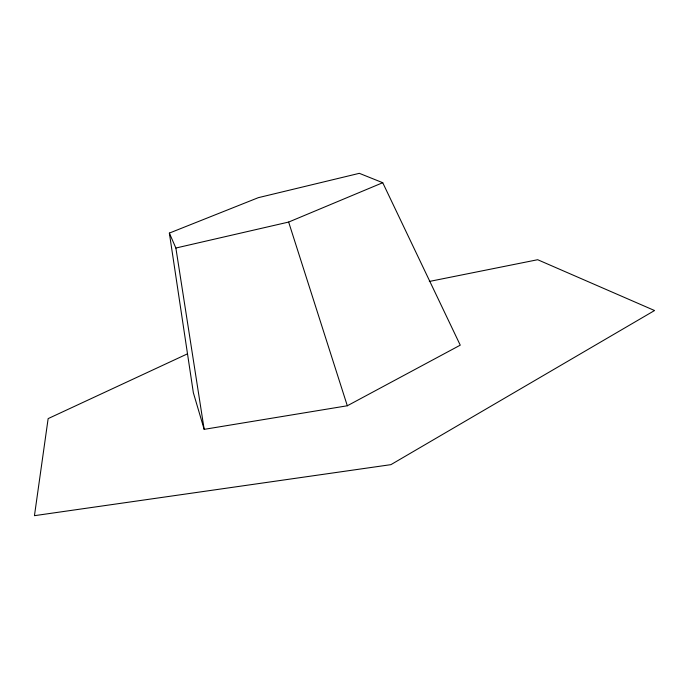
<?xml version="1.0" encoding="UTF-8"?>
<svg xmlns="http://www.w3.org/2000/svg" width="689" height="689" viewBox="0 0 689 689"><rect width="100%" height="100%" fill="white"/><g stroke="black" fill="none" stroke-linecap="round" stroke-linejoin="round"><path stroke-width="1.03" d="M347.316 405.769L460.252 345.163L382.739 182.714L359.331 173.327L258.323 197.665L169.365 233.089L193.351 392.73L204.168 429.35L347.316 405.769L288.648 222.065L382.739 182.714M187.296 353.922L48.144 418.611L34.45 515.673L390.904 464.653L654.55 310.532L537.678 259.719L429.307 281.457M169.365 233.089L175.876 248.031L288.648 222.065M175.876 248.031L204.168 429.35"/></g></svg>
